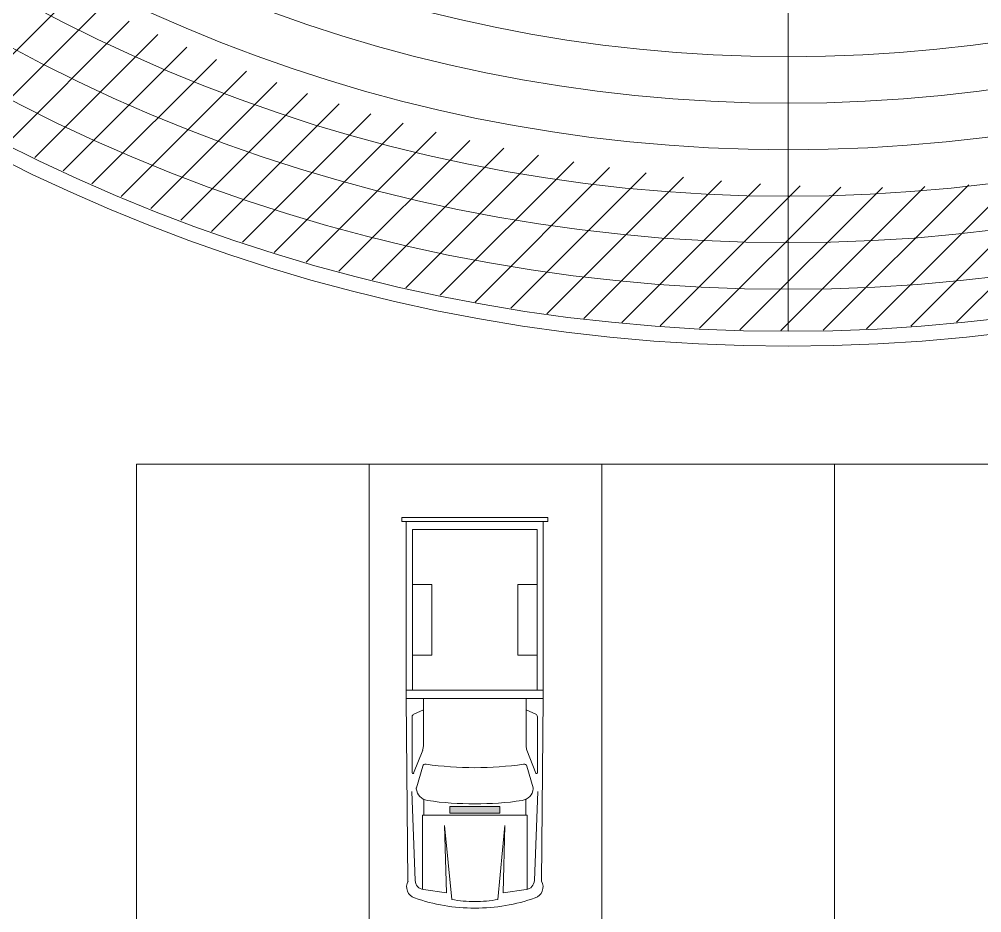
# Model space of a CAD drawing. Header units: millimetres. Extents: x 262 to 370, y -104 to 114.
# Drawn here: x 304.24 to 314.58, y 40.84 to 50.44 of the extents above; entities that cross this region are included whole.
import ezdxf

# ---------------------------------------------------------------- set-up
doc = ezdxf.new("R2010")
doc.units = ezdxf.units.MM
doc.header["$LTSCALE"] = 0.1
for name, color, linetype, lineweight in [('detalles', 2, 'Continuous', 9), ('letreros y cotas', 6, 'Continuous', 13), ('mobiliario', 3, 'Continuous', 13)]:
    doc.layers.add(name, color=color, linetype=linetype, lineweight=lineweight)

# ---------------------------------------------------------------- blocks, each defined once
blk = doc.blocks.new('camio')
at = {"layer": 'mobiliario', "linetype": 'Continuous'}
for p, q in [((63.141, 53.191), (63.141, 53.974)), ((63.186, 53.974), (63.141, 53.974)), ((63.186, 53.974), (63.186, 53.191)), ((63.186, 53.927), (65.088, 53.927)), ((65, 53.191), (65, 53.927)), ((65.088, 53.927), (67.054, 53.908)), ((65.089, 53.191), (65.089, 53.927)), ((63.272, 53.862), (63.272, 53.191)), ((63.272, 53.862), (65, 53.862)), ((63.862, 53.653), (63.862, 53.862)), ((64.624, 53.862), (64.624, 53.653)), ((65.255, 53.845), (65.21, 53.743)), ((65.284, 53.863), (65.888, 53.863)), ((65.891, 53.847), (65.644, 53.751)), ((66.047, 53.818), (65.817, 53.75)), ((66.088, 53.869), (67.045, 53.831)), ((65.601, 53.743), (65.089, 53.743)), ((66.344, 53.738), (66.174, 53.738)), ((66.344, 53.752), (66.344, 53.191)), ((67.141, 53.752), (66.344, 53.752)), ((67.178, 53.495), (67.143, 53.743)), ((64.624, 53.653), (63.862, 53.653)), ((66.452, 53.515), (67.178, 53.495)), ((67.248, 53.439), (66.452, 53.515)), ((66.25, 53.46), (66.25, 53.191)), ((66.321, 53.46), (66.25, 53.46)), ((66.321, 53.191), (66.321, 53.46)), ((63.141, 53.191), (63.141, 52.408)), ((63.186, 52.408), (63.186, 53.191)), ((63.272, 52.52), (63.272, 53.191)), ((65, 53.191), (65, 52.455)), ((65.089, 53.191), (65.089, 52.455)), ((66.25, 52.922), (66.25, 53.191)), ((66.321, 53.191), (66.321, 52.922)), ((66.344, 52.63), (66.344, 53.191)), ((66.321, 52.922), (66.25, 52.922)), ((67.248, 52.943), (66.452, 52.867)), ((66.452, 52.867), (67.178, 52.887)), ((67.178, 52.887), (67.143, 52.639)), ((64.624, 52.729), (63.862, 52.729)), ((63.862, 52.729), (63.862, 52.52)), ((64.624, 52.52), (64.624, 52.729)), ((65.601, 52.639), (65.089, 52.639)), ((65.255, 52.537), (65.21, 52.639)), ((66.344, 52.644), (66.174, 52.644)), ((65.891, 52.534), (65.644, 52.631)), ((66.047, 52.564), (65.817, 52.632)), ((66.088, 52.513), (67.045, 52.551)), ((67.141, 52.63), (66.344, 52.63)), ((63.186, 52.455), (65.088, 52.455)), ((63.272, 52.52), (65, 52.52)), ((65.088, 52.455), (67.054, 52.473)), ((65.284, 52.519), (65.888, 52.519)), ((63.186, 52.408), (63.141, 52.408))]:
    blk.add_line(p, q, dxfattribs=at)
for centre, radius, start, end in [((67.114, 53.799), 0.125, 19.2533, 118.9117), ((65.284, 53.832), 0.0318, 90, 155.7345), ((65.888, 53.855), 0.00819, 291.2907, 90), ((66.056, 53.788), 0.0318, 84.6876, 106.5243), ((66.046, 53.68), 0.14, 7.996, 84.6876), ((67.041, 53.728), 0.103, 7.9182, 87.73), ((65.372, 53.191), 1.97, 360, 19.2533), ((65.601, 53.862), 0.119, 270, 291.2907), ((65.826, 53.72), 0.0318, 106.5243, 188.0963), ((62.11, 53.191), 3.722, 360, 8.0963), ((62.565, 53.191), 3.656, 360, 7.996), ((65.954, 53.191), 1.318, 360, 10.8313), ((62.11, 53.191), 3.722, 351.9037, 360), ((62.565, 53.191), 3.656, 352.004, 360), ((65.372, 53.191), 1.97, 340.7467, 360), ((65.954, 53.191), 1.318, 349.1687, 360), ((65.601, 52.519), 0.119, 68.7093, 90), ((65.826, 52.662), 0.0318, 171.9037, 253.4757), ((66.046, 52.702), 0.14, 275.3123, 352.004), ((67.041, 52.653), 0.103, 272.27, 352.0818), ((65.284, 52.55), 0.0318, 204.2655, 270), ((65.888, 52.527), 0.00819, 270, 68.7093), ((66.056, 52.594), 0.0318, 253.4757, 275.3123), ((67.114, 52.583), 0.125, 241.0883, 340.7467)]:
    blk.add_arc(centre, radius, start, end, dxfattribs=at)
for points in [[(66.321, 53.191), (66.25, 53.191), (66.321, 53.46), (66.25, 53.46)], [(66.321, 53.191), (66.25, 53.191), (66.321, 52.922), (66.25, 52.922)]]:
    blk.add_solid(points, dxfattribs=at)
blk = doc.blocks.new('sombras')
at = {"layer": 'letreros y cotas'}
h = blk.add_hatch(dxfattribs=at)
h.set_pattern_fill('ANSI31', color=256, scale=0.1, style=0)
h.set_pattern_definition([(45, (19.06233, 4.35345), (-0.2245064, 0.2245064), [])])
edge = h.paths.add_edge_path()
edge.add_arc((561.803, 160.236), 2.401, 294.4996, 523.0853)
edge.add_arc((560.501, 158.75), 2.401, -16.9147, 114.4996, ccw=False)
edge = h.paths.add_edge_path()
edge.add_arc((570.288, 160.58), 2.401, 294.4996, 523.0853)
edge.add_arc((568.987, 159.093), 2.401, -16.9147, 114.4996, ccw=False)
edge = h.paths.add_edge_path()
edge.add_arc((545.997, 160.236), 2.401, 294.4996, 523.0853)
edge.add_arc((544.696, 158.75), 2.401, -16.9147, 114.4996, ccw=False)
edge = h.paths.add_edge_path()
edge.add_arc((554.065, 160.397), 2.401, 294.4996, 523.0853)
edge.add_arc((552.763, 158.91), 2.401, -16.9147, 114.4996, ccw=False)
edge = h.paths.add_edge_path()
edge.add_arc((538.259, 160.397), 2.401, 294.4996, 523.0853)
edge.add_arc((536.958, 158.91), 2.401, -16.9147, 114.4996, ccw=False)
edge = h.paths.add_edge_path()
edge.add_arc((549.879, 141.769), 2.401, 343.0853, 474.4996)
edge.add_arc((551.181, 143.255), 2.401, -65.5004, 163.0853, ccw=False)
edge = h.paths.add_edge_path()
edge.add_arc((570.165, 150.732), 2.401, 294.4996, 523.0853)
edge.add_arc((568.863, 149.246), 2.401, -16.9147, 114.4996, ccw=False)
edge = h.paths.add_edge_path()
edge.add_arc((570.517, 136.798), 2.401, 294.4996, 523.0853)
edge.add_arc((569.216, 135.312), 2.401, -16.9147, 114.4996, ccw=False)
edge = h.paths.add_edge_path()
edge.add_arc((559.85, 137.072), 2.401, 294.4996, 523.0853)
edge.add_arc((558.548, 135.586), 2.401, -16.9147, 114.4996, ccw=False)
edge = h.paths.add_edge_path()
edge.add_arc((565.407, 136.86), 2.401, 294.4996, 523.0853)
edge.add_arc((564.105, 135.374), 2.401, -16.9147, 114.4996, ccw=False)
edge = h.paths.add_edge_path()
edge.add_arc((570.42, 143.838), 2.401, 294.4996, 523.0853)
edge.add_arc((569.118, 142.351), 2.401, -16.9147, 114.4996, ccw=False)
edge = h.paths.add_edge_path()
edge.add_arc((547.184, 147.632), 2.401, 294.4996, 523.0853)
edge.add_arc((545.882, 146.146), 2.401, -16.9147, 114.4996, ccw=False)
edge = h.paths.add_edge_path()
edge.add_arc((542.648, 150.921), 2.401, 294.4996, 523.0853)
edge.add_arc((541.347, 149.434), 2.401, -16.9147, 114.4996, ccw=False)
edge = h.paths.add_edge_path()
edge.add_arc((554.77, 138.08), 2.401, 294.4996, 523.0853)
edge.add_arc((553.468, 136.593), 2.401, -16.9147, 114.4996, ccw=False)
edge = h.paths.add_edge_path()
edge.add_arc((509.636, 162.405), 2.401, 294.4996, 523.0853)
edge.add_arc((508.334, 160.918), 2.401, -16.9147, 114.4996, ccw=False)
edge = h.paths.add_edge_path()
edge.add_arc((488.864, 161.561), 2.401, 294.4996, 523.0853)
edge.add_arc((487.563, 160.075), 2.401, -16.9147, 114.4996, ccw=False)
edge = h.paths.add_edge_path()
edge.add_arc((482.829, 161.687), 2.401, 294.4996, 523.0853)
edge.add_arc((481.527, 160.2), 2.401, -16.9147, 114.4996, ccw=False)
edge = h.paths.add_edge_path()
edge.add_arc((477.219, 161.263), 2.401, 294.4996, 523.0853)
edge.add_arc((475.918, 159.777), 2.401, -16.9147, 114.4996, ccw=False)
edge = h.paths.add_edge_path()
edge.add_arc((477.152, 153.376), 2.401, 294.4996, 523.0853)
edge.add_arc((475.85, 151.89), 2.401, -16.9147, 114.4996, ccw=False)
edge = h.paths.add_edge_path()
edge.add_arc((477.351, 147.999), 2.401, 294.4996, 523.0853)
edge.add_arc((476.049, 146.512), 2.401, -16.9147, 114.4996, ccw=False)
edge = h.paths.add_edge_path()
edge.add_arc((475.224, 133.69), 1.721, 353.8328, 463.7522)
edge.add_arc((476.526, 135.176), 1.721, -76.2478, 173.8328, ccw=False)
edge = h.paths.add_edge_path()
edge.add_arc((476.526, 130.873), 1.721, 283.7522, 533.8328)
edge.add_arc((475.224, 129.386), 1.721, -6.1672, 103.7522, ccw=False)
edge = h.paths.add_edge_path()
edge.add_arc((475.874, 96.243), 3.152, 300.5249, 517.06)
edge.add_arc((474.572, 94.756), 3.152, -22.94, 120.5249, ccw=False)
edge = h.paths.add_edge_path()
edge.add_arc((533.787, 95.845), 3.152, 300.5249, 517.06)
edge.add_arc((532.486, 94.358), 3.152, -22.94, 120.5249, ccw=False)
h = blk.add_hatch(dxfattribs=at)
h.set_pattern_fill('ANSI31', color=256, scale=0.1, style=0)
h.set_pattern_definition([(45, (-126.00375, -64.4481), (-0.2245064, 0.2245064), [])])
edge = h.paths.add_edge_path()
edge.add_arc((518.373, 118.127), 18.73, 159.6208, 324.198)
edge.add_arc((517.468, 116.43), 18.57, 153.7309, 330.0879, ccw=False)

msp = doc.modelspace()

# ---------------------------------------------------------------- linework, layer by layer
at = {"layer": 'detalles'}
msp.add_line((312.5, 65.66), (312.5, 47.09), dxfattribs=at)
for radius in [18.119, 17.619, 17.119, 16.619, 16.119, 15.619]:
    msp.add_circle((312.5, 65.66), radius, dxfattribs=at)
at = {"layer": 'mobiliario'}
for points in [[(305.5, 45.66), (308, 45.66), (308, 40.66), (305.5, 40.66)], [(308, 45.66), (310.5, 45.66), (310.5, 40.66), (308, 40.66)], [(310.5, 45.66), (313, 45.66), (313, 40.66), (310.5, 40.66)], [(313, 45.66), (315.5, 45.66), (315.5, 40.66), (313, 40.66)]]:
    msp.add_lwpolyline(points, close=True, dxfattribs=at)
at = {"layer": 'mobiliario', "ltscale": 0.5}
for radius in [18.73, 18.57]:
    msp.add_circle((312.5, 65.66), radius, dxfattribs=at)

# ---------------------------------------------------------------- block references
at = {"layer": 'detalles'}
msp.add_blockref('sombras', (-204.969, -50.759), dxfattribs=at)
at = {"layer": 'letreros y cotas', "rotation": 270}
msp.add_blockref('camio', (255.943, 108.23), dxfattribs=at)

doc.saveas('drawing.dxf')
